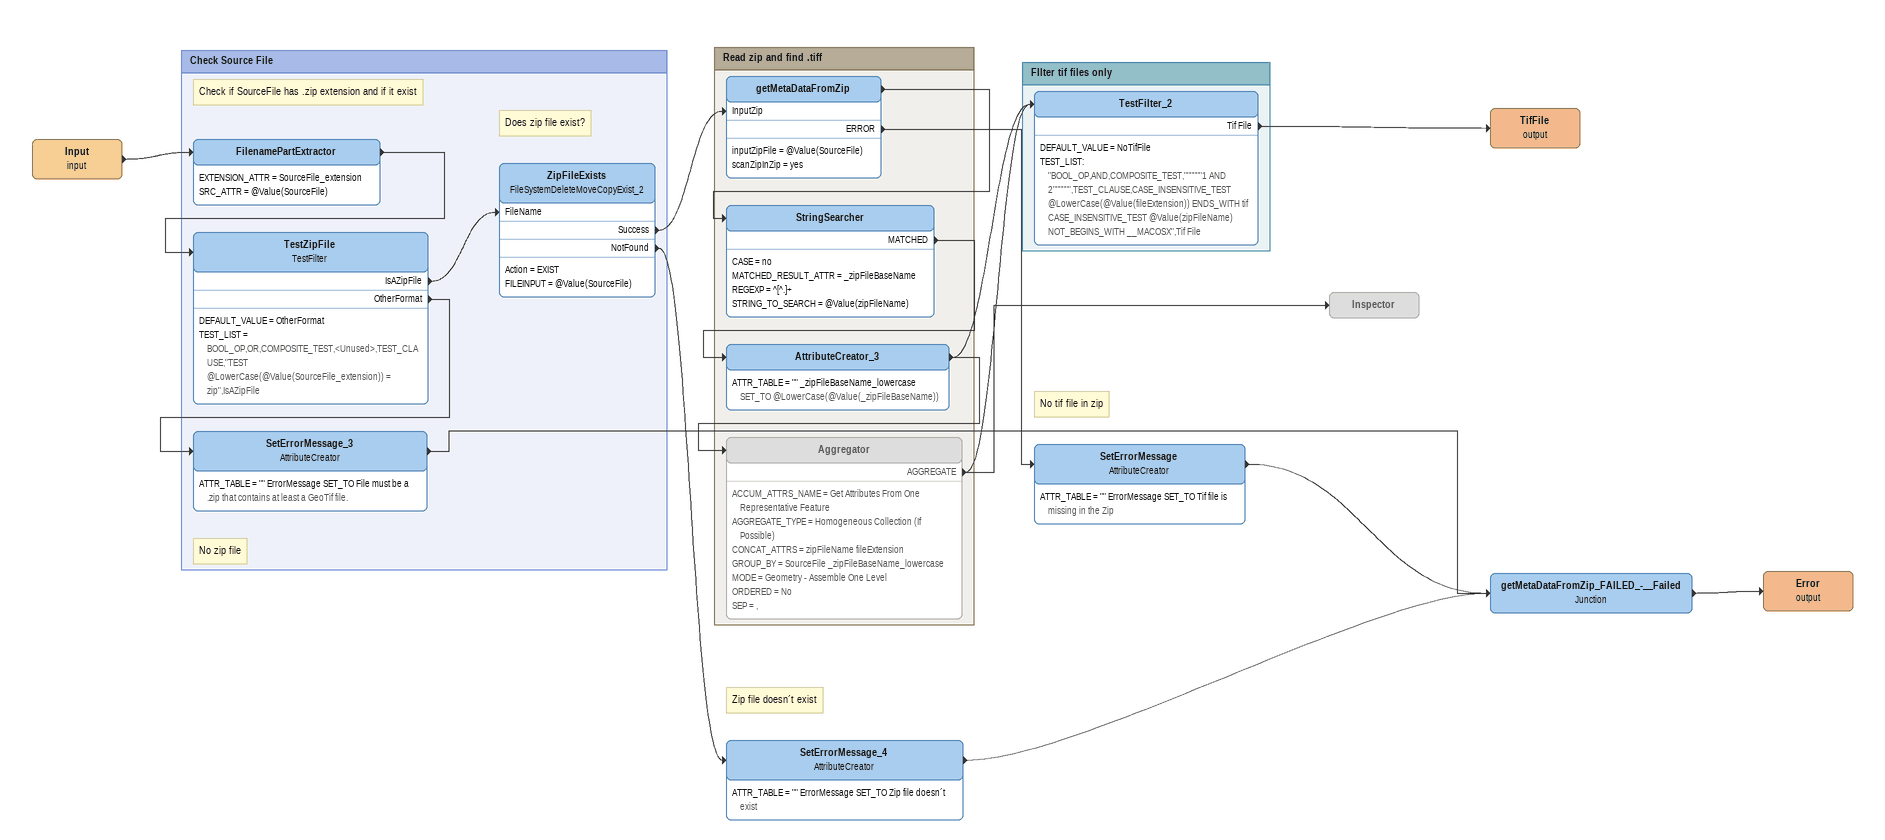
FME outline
Input (input)
    -> FilenamePartExtractor
TifFile (output)
Inspector [off]
Note: No tif file in zip
SetErrorMessage: AttributeCreator
    ATTR_TABLE = "" ErrorMessage SET_TO Tif file is missing in the Zip
    -> getMetaDataFromZip_FAILED_-__Failed
Note: Zip file doesn´t exist
SetErrorMessage_4: AttributeCreator
    ATTR_TABLE = "" ErrorMessage SET_TO Zip file doesn´t exist
    -> getMetaDataFromZip_FAILED_-__Failed
getMetaDataFromZip_FAILED_-__Failed: Junction
    -> Error (output)
Error (output)

Bookmark: Check Source File
Note: Check if SourceFile has .zip extension and if it exist
FilenamePartExtractor
    EXTENSION_ATTR = SourceFile_extension
    SRC_ATTR = @Value(SourceFile)
    -> TestZipFile
TestZipFile: TestFilter
    DEFAULT_VALUE = OtherFormat
    TEST_LIST = BOOL_OP,OR,COMPOSITE_TEST,<Unused>,TEST_CLAUSE,"TEST @LowerCase(@Value(SourceFile_extension)) = zip",IsAZipFile
    IsAZipFile -> ZipFileExists [FileName]
    OtherFormat -> SetErrorMessage_3
Note: Does zip file exist?
ZipFileExists: FileSystemDeleteMoveCopyExist_2
    Action = EXIST
    FILEINPUT = @Value(SourceFile)
    Success -> getMetaDataFromZip [InputZip]
    NotFound -> SetErrorMessage_4
Note: No zip file
SetErrorMessage_3: AttributeCreator
    ATTR_TABLE = "" ErrorMessage SET_TO File must be a .zip that contains at least a GeoTif file.
    -> getMetaDataFromZip_FAILED_-__Failed

Bookmark: Read zip and find .tiff
getMetaDataFromZip
    inputZipFile = @Value(SourceFile)
    scanZipInZip = yes
    -> StringSearcher
    ERROR -> SetErrorMessage
StringSearcher
    CASE = no
    MATCHED_RESULT_ATTR = _zipFileBaseName
    REGEXP = ^[^.]+
    STRING_TO_SEARCH = @Value(zipFileName)
    MATCHED -> AttributeCreator_3
AttributeCreator_3
    ATTR_TABLE = "" _zipFileBaseName_lowercase SET_TO @LowerCase(@Value(_zipFileBaseName))
    -> Aggregator
    -> TestFilter_2
Aggregator [off]
    ACCUM_ATTRS_NAME = Get Attributes From One Representative Feature
    AGGREGATE_TYPE = Homogeneous Collection (If Possible)
    CONCAT_ATTRS = zipFileName fileExtension
    GROUP_BY = SourceFile _zipFileBaseName_lowercase
    MODE = Geometry - Assemble One Level
    ORDERED = No
    SEP = ,
    AGGREGATE -> Inspector
    AGGREGATE -> TestFilter_2

Bookmark: FIlter tif files only
TestFilter_2
    DEFAULT_VALUE = NoTifFile
    TEST_LIST:
      "BOOL_OP,AND,COMPOSITE_TEST,""""""1 AND 2"""""",TEST_CLAUSE,CASE_INSENSITIVE_TEST @LowerCase(@Value(fileExtension)) ENDS_WITH tif
      CASE_INSENSITIVE_TEST @Value(zipFileName) NOT_BEGINS_WITH __MACOSX",Tif File
    Tif File -> TifFile (output)
